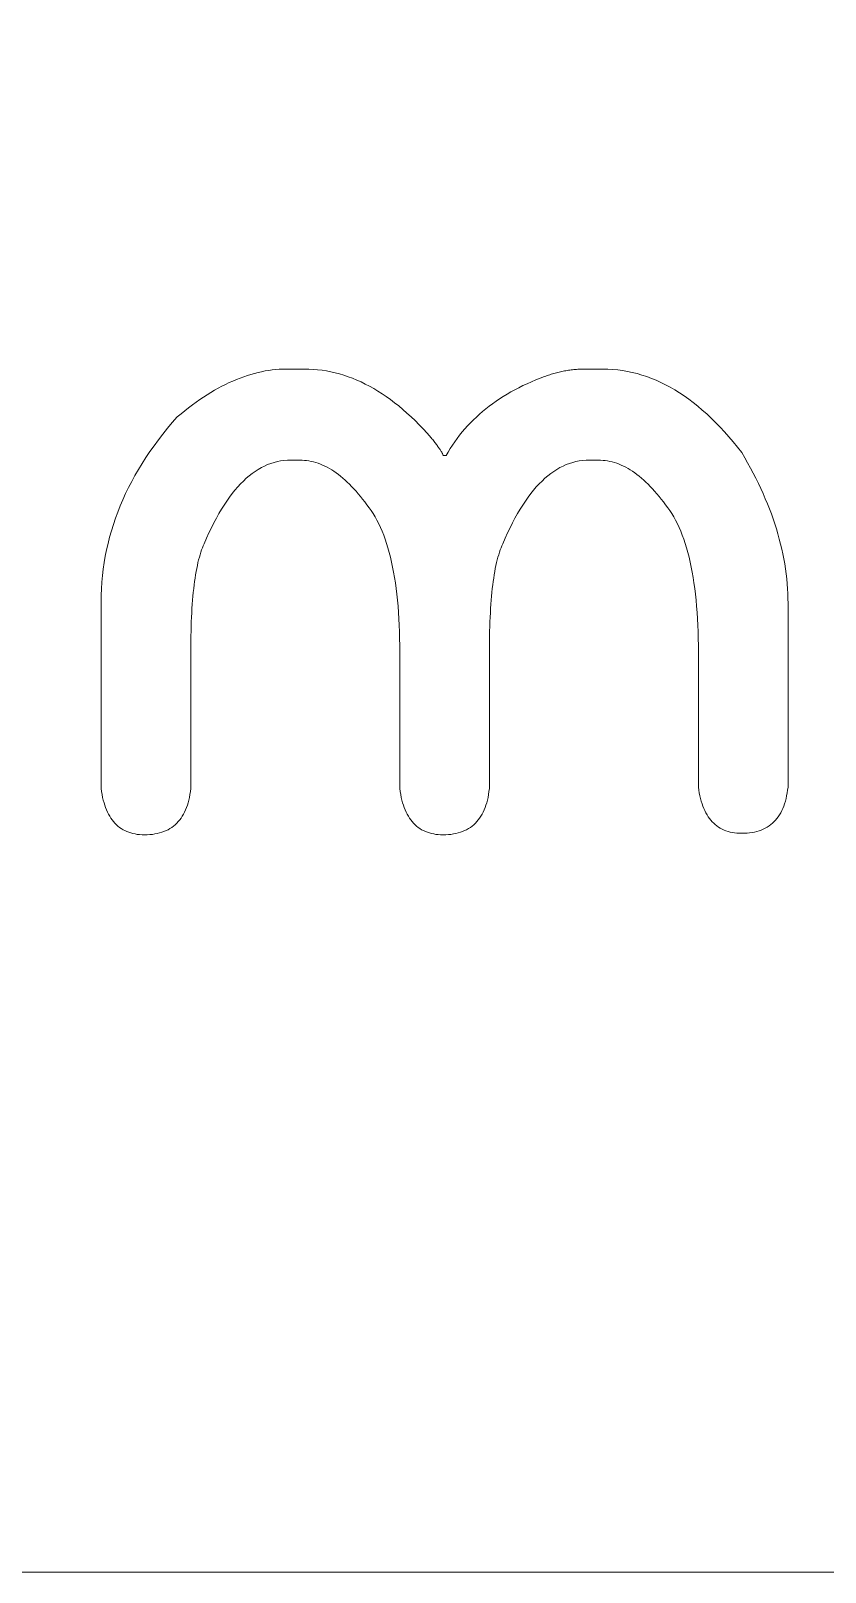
# Model space of a CAD drawing. Header units: metres. Extents: x -2538 to 7610, y -1082 to -498.
# Drawn here: x 2362.71 to 2377.25, y -1081.87 to -1053.64 of the extents above; entities that cross this region are included whole.
import ezdxf

# ---------------------------------------------------------------- set-up
doc = ezdxf.new("R2010")
doc.units = ezdxf.units.M
doc.linetypes.add('AUSGEZOGEN', pattern=[0])
doc.layers.add('Standard', color=7, linetype='AUSGEZOGEN', lineweight=25)

msp = doc.modelspace()

# ---------------------------------------------------------------- linework, layer by layer
at = {"layer": 'Standard', "color": 7, "linetype": 'AUSGEZOGEN', "lineweight": 13}
for points in [[(1908.207, -1081.873), (2470.207, -1081.873), (2470.207, -519.873), (1908.207, -519.873), (1908.207, -1081.873)], [(2367.385, -1059.836), (2367.386, -1059.836), (2367.389, -1059.836), (2367.394, -1059.836), (2367.401, -1059.836), (2367.41, -1059.836), (2367.419, -1059.836), (2367.431, -1059.836), (2367.443, -1059.836), (2367.456, -1059.836), (2367.47, -1059.836), (2367.485, -1059.836), (2367.501, -1059.836), (2367.517, -1059.836), (2367.533, -1059.836), (2367.549, -1059.836), (2367.566, -1059.836), (2367.582, -1059.836), (2367.598, -1059.836), (2367.613, -1059.836), (2367.628, -1059.836), (2367.643, -1059.836), (2367.656, -1059.836), (2367.668, -1059.836), (2367.679, -1059.836), (2367.689, -1059.836), (2367.697, -1059.836), (2367.704, -1059.836), (2367.709, -1059.836), (2367.712, -1059.836), (2367.713, -1059.836), (2367.795, -1059.837), (2367.877, -1059.842), (2367.958, -1059.849), (2368.039, -1059.858), (2368.12, -1059.871), (2368.2, -1059.886), (2368.28, -1059.904), (2368.36, -1059.925), (2368.439, -1059.949), (2368.519, -1059.976), (2368.597, -1060.005), (2368.676, -1060.037), (2368.754, -1060.072), (2368.832, -1060.11), (2368.91, -1060.15), (2368.987, -1060.194), (2369.064, -1060.24), (2369.141, -1060.289), (2369.217, -1060.341), (2369.293, -1060.395), (2369.369, -1060.452), (2369.445, -1060.512), (2369.52, -1060.575), (2369.595, -1060.641), (2369.669, -1060.71), (2369.744, -1060.781), (2369.818, -1060.855), (2369.891, -1060.932), (2369.965, -1061.011), (2370.038, -1061.094), (2370.052, -1061.112), (2370.066, -1061.129), (2370.079, -1061.146), (2370.092, -1061.163), (2370.105, -1061.179), (2370.116, -1061.194), (2370.128, -1061.209), (2370.139, -1061.224), (2370.149, -1061.238), (2370.159, -1061.252), (2370.169, -1061.265), (2370.178, -1061.277), (2370.186, -1061.29), (2370.194, -1061.301), (2370.202, -1061.312), (2370.209, -1061.323), (2370.215, -1061.333), (2370.221, -1061.343), (2370.227, -1061.352), (2370.232, -1061.361), (2370.237, -1061.369), (2370.241, -1061.377), (2370.244, -1061.384), (2370.248, -1061.391), (2370.25, -1061.398), (2370.252, -1061.403), (2370.254, -1061.409), (2370.255, -1061.414), (2370.256, -1061.418), (2370.256, -1061.422), (2370.257, -1061.422), (2370.257, -1061.422), (2370.258, -1061.422), (2370.259, -1061.422), (2370.26, -1061.422), (2370.262, -1061.422), (2370.264, -1061.422), (2370.266, -1061.422), (2370.268, -1061.422), (2370.271, -1061.422), (2370.273, -1061.422), (2370.276, -1061.422), (2370.278, -1061.422), (2370.281, -1061.422), (2370.284, -1061.422), (2370.286, -1061.422), (2370.289, -1061.422), (2370.292, -1061.422), (2370.294, -1061.422), (2370.297, -1061.422), (2370.299, -1061.422), (2370.301, -1061.422), (2370.304, -1061.422), (2370.305, -1061.422), (2370.307, -1061.422), (2370.308, -1061.422), (2370.31, -1061.422), (2370.31, -1061.422), (2370.311, -1061.422), (2370.311, -1061.422), (2370.349, -1061.356), (2370.388, -1061.292), (2370.429, -1061.229), (2370.471, -1061.167), (2370.515, -1061.106), (2370.56, -1061.047), (2370.607, -1060.988), (2370.656, -1060.931), (2370.706, -1060.875), (2370.758, -1060.82), (2370.811, -1060.767), (2370.866, -1060.714), (2370.922, -1060.663), (2370.98, -1060.613), (2371.039, -1060.564), (2371.1, -1060.516), (2371.163, -1060.47), (2371.227, -1060.424), (2371.292, -1060.38), (2371.359, -1060.337), (2371.428, -1060.295), (2371.498, -1060.255), (2371.57, -1060.215), (2371.643, -1060.177), (2371.718, -1060.14), (2371.795, -1060.104), (2371.873, -1060.07), (2371.952, -1060.036), (2372.033, -1060.004), (2372.116, -1059.973), (2372.139, -1059.964), (2372.163, -1059.955), (2372.187, -1059.947), (2372.211, -1059.939), (2372.235, -1059.931), (2372.259, -1059.923), (2372.283, -1059.916), (2372.307, -1059.909), (2372.331, -1059.903), (2372.356, -1059.897), (2372.38, -1059.891), (2372.404, -1059.885), (2372.429, -1059.88), (2372.453, -1059.875), (2372.478, -1059.87), (2372.503, -1059.866), (2372.527, -1059.862), (2372.552, -1059.858), (2372.577, -1059.854), (2372.602, -1059.851), (2372.627, -1059.848), (2372.652, -1059.846), (2372.677, -1059.843), (2372.702, -1059.841), (2372.727, -1059.84), (2372.752, -1059.838), (2372.778, -1059.837), (2372.803, -1059.837), (2372.829, -1059.836), (2372.854, -1059.836), (2372.855, -1059.836), (2372.858, -1059.836), (2372.863, -1059.836), (2372.87, -1059.836), (2372.878, -1059.836), (2372.888, -1059.836), (2372.899, -1059.836), (2372.912, -1059.836), (2372.925, -1059.836), (2372.939, -1059.836), (2372.954, -1059.836), (2372.97, -1059.836), (2372.985, -1059.836), (2373.002, -1059.836), (2373.018, -1059.836), (2373.034, -1059.836), (2373.051, -1059.836), (2373.067, -1059.836), (2373.082, -1059.836), (2373.097, -1059.836), (2373.111, -1059.836), (2373.125, -1059.836), (2373.137, -1059.836), (2373.148, -1059.836), (2373.158, -1059.836), (2373.166, -1059.836), (2373.173, -1059.836), (2373.178, -1059.836), (2373.181, -1059.836), (2373.182, -1059.836), (2373.273, -1059.838), (2373.364, -1059.843), (2373.454, -1059.851), (2373.543, -1059.863), (2373.633, -1059.878), (2373.721, -1059.897), (2373.81, -1059.919), (2373.898, -1059.945), (2373.985, -1059.974), (2374.072, -1060.006), (2374.159, -1060.042), (2374.245, -1060.081), (2374.331, -1060.123), (2374.417, -1060.169), (2374.502, -1060.219), (2374.586, -1060.271), (2374.67, -1060.328), (2374.754, -1060.387), (2374.837, -1060.45), (2374.92, -1060.516), (2375.003, -1060.586), (2375.085, -1060.659), (2375.166, -1060.736), (2375.247, -1060.816), (2375.328, -1060.899), (2375.408, -1060.986), (2375.488, -1061.076), (2375.568, -1061.17), (2375.647, -1061.267), (2375.725, -1061.367), (2375.781, -1061.461), (2375.834, -1061.556), (2375.886, -1061.65), (2375.936, -1061.743), (2375.984, -1061.837), (2376.03, -1061.93), (2376.074, -1062.024), (2376.117, -1062.117), (2376.157, -1062.21), (2376.196, -1062.303), (2376.233, -1062.396), (2376.268, -1062.488), (2376.301, -1062.581), (2376.332, -1062.673), (2376.361, -1062.765), (2376.388, -1062.857), (2376.414, -1062.949), (2376.437, -1063.041), (2376.459, -1063.132), (2376.479, -1063.223), (2376.496, -1063.315), (2376.512, -1063.406), (2376.527, -1063.497), (2376.539, -1063.587), (2376.549, -1063.678), (2376.558, -1063.769), (2376.564, -1063.859), (2376.569, -1063.949), (2376.572, -1064.039), (2376.573, -1064.129), (2376.573, -1064.14), (2376.573, -1064.172), (2376.573, -1064.223), (2376.573, -1064.292), (2376.573, -1064.378), (2376.573, -1064.479), (2376.573, -1064.593), (2376.573, -1064.719), (2376.573, -1064.855), (2376.573, -1065.001), (2376.573, -1065.154), (2376.573, -1065.313), (2376.573, -1065.476), (2376.573, -1065.643), (2376.573, -1065.811), (2376.573, -1065.978), (2376.573, -1066.145), (2376.573, -1066.308), (2376.573, -1066.467), (2376.573, -1066.62), (2376.573, -1066.766), (2376.573, -1066.902), (2376.573, -1067.028), (2376.573, -1067.142), (2376.573, -1067.243), (2376.573, -1067.329), (2376.573, -1067.398), (2376.573, -1067.449), (2376.573, -1067.481), (2376.573, -1067.492), (2376.566, -1067.548), (2376.558, -1067.601), (2376.548, -1067.653), (2376.537, -1067.703), (2376.525, -1067.751), (2376.51, -1067.797), (2376.495, -1067.842), (2376.478, -1067.884), (2376.459, -1067.924), (2376.439, -1067.963), (2376.418, -1068), (2376.395, -1068.035), (2376.37, -1068.068), (2376.344, -1068.099), (2376.316, -1068.128), (2376.287, -1068.155), (2376.257, -1068.181), (2376.225, -1068.204), (2376.192, -1068.226), (2376.157, -1068.246), (2376.12, -1068.264), (2376.082, -1068.28), (2376.043, -1068.294), (2376.002, -1068.306), (2375.959, -1068.316), (2375.916, -1068.325), (2375.87, -1068.331), (2375.823, -1068.336), (2375.775, -1068.339), (2375.725, -1068.34), (2375.68, -1068.339), (2375.637, -1068.336), (2375.594, -1068.331), (2375.553, -1068.325), (2375.513, -1068.316), (2375.475, -1068.306), (2375.437, -1068.294), (2375.401, -1068.28), (2375.367, -1068.264), (2375.333, -1068.246), (2375.301, -1068.226), (2375.27, -1068.204), (2375.241, -1068.181), (2375.212, -1068.155), (2375.185, -1068.128), (2375.159, -1068.099), (2375.135, -1068.068), (2375.112, -1068.035), (2375.09, -1068), (2375.069, -1067.963), (2375.049, -1067.924), (2375.031, -1067.884), (2375.014, -1067.842), (2374.999, -1067.797), (2374.985, -1067.751), (2374.971, -1067.703), (2374.96, -1067.653), (2374.949, -1067.601), (2374.94, -1067.548), (2374.932, -1067.492), (2374.932, -1067.484), (2374.932, -1067.461), (2374.932, -1067.423), (2374.932, -1067.373), (2374.932, -1067.31), (2374.932, -1067.236), (2374.932, -1067.153), (2374.932, -1067.061), (2374.932, -1066.961), (2374.932, -1066.854), (2374.932, -1066.742), (2374.932, -1066.626), (2374.932, -1066.506), (2374.932, -1066.385), (2374.932, -1066.262), (2374.932, -1066.139), (2374.932, -1066.017), (2374.932, -1065.898), (2374.932, -1065.781), (2374.932, -1065.669), (2374.932, -1065.563), (2374.932, -1065.463), (2374.932, -1065.371), (2374.932, -1065.287), (2374.932, -1065.214), (2374.932, -1065.151), (2374.932, -1065.1), (2374.932, -1065.063), (2374.932, -1065.039), (2374.932, -1065.031), (2374.931, -1064.901), (2374.929, -1064.774), (2374.926, -1064.65), (2374.921, -1064.528), (2374.915, -1064.409), (2374.908, -1064.293), (2374.899, -1064.18), (2374.889, -1064.069), (2374.878, -1063.961), (2374.865, -1063.856), (2374.851, -1063.753), (2374.836, -1063.653), (2374.819, -1063.556), (2374.801, -1063.462), (2374.782, -1063.37), (2374.761, -1063.281), (2374.739, -1063.195), (2374.716, -1063.112), (2374.691, -1063.031), (2374.665, -1062.953), (2374.637, -1062.878), (2374.609, -1062.806), (2374.579, -1062.736), (2374.547, -1062.669), (2374.514, -1062.605), (2374.48, -1062.543), (2374.445, -1062.484), (2374.408, -1062.428), (2374.37, -1062.375), (2374.331, -1062.324), (2374.291, -1062.27), (2374.251, -1062.219), (2374.211, -1062.168), (2374.171, -1062.12), (2374.131, -1062.074), (2374.091, -1062.029), (2374.051, -1061.986), (2374.01, -1061.945), (2373.97, -1061.906), (2373.93, -1061.869), (2373.889, -1061.833), (2373.848, -1061.799), (2373.807, -1061.767), (2373.767, -1061.737), (2373.726, -1061.709), (2373.685, -1061.683), (2373.643, -1061.658), (2373.602, -1061.635), (2373.561, -1061.614), (2373.519, -1061.595), (2373.478, -1061.578), (2373.436, -1061.562), (2373.395, -1061.549), (2373.353, -1061.537), (2373.311, -1061.527), (2373.269, -1061.519), (2373.227, -1061.512), (2373.185, -1061.508), (2373.142, -1061.505), (2373.1, -1061.504), (2373.1, -1061.504), (2373.098, -1061.504), (2373.096, -1061.504), (2373.092, -1061.504), (2373.088, -1061.504), (2373.083, -1061.504), (2373.077, -1061.504), (2373.071, -1061.504), (2373.065, -1061.504), (2373.058, -1061.504), (2373.05, -1061.504), (2373.042, -1061.504), (2373.034, -1061.504), (2373.026, -1061.504), (2373.018, -1061.504), (2373.01, -1061.504), (2373.002, -1061.504), (2372.994, -1061.504), (2372.986, -1061.504), (2372.979, -1061.504), (2372.971, -1061.504), (2372.965, -1061.504), (2372.959, -1061.504), (2372.953, -1061.504), (2372.948, -1061.504), (2372.944, -1061.504), (2372.941, -1061.504), (2372.938, -1061.504), (2372.937, -1061.504), (2372.936, -1061.504), (2372.874, -1061.506), (2372.812, -1061.511), (2372.75, -1061.519), (2372.69, -1061.531), (2372.63, -1061.546), (2372.571, -1061.565), (2372.512, -1061.587), (2372.454, -1061.613), (2372.397, -1061.642), (2372.341, -1061.674), (2372.285, -1061.71), (2372.229, -1061.749), (2372.175, -1061.791), (2372.121, -1061.837), (2372.068, -1061.887), (2372.015, -1061.939), (2371.963, -1061.996), (2371.912, -1062.055), (2371.862, -1062.118), (2371.812, -1062.184), (2371.763, -1062.254), (2371.714, -1062.327), (2371.666, -1062.404), (2371.619, -1062.484), (2371.573, -1062.567), (2371.527, -1062.654), (2371.482, -1062.744), (2371.437, -1062.838), (2371.393, -1062.935), (2371.35, -1063.035), (2371.334, -1063.071), (2371.318, -1063.109), (2371.303, -1063.15), (2371.289, -1063.192), (2371.275, -1063.236), (2371.262, -1063.282), (2371.249, -1063.331), (2371.236, -1063.381), (2371.225, -1063.434), (2371.213, -1063.488), (2371.203, -1063.544), (2371.193, -1063.603), (2371.183, -1063.664), (2371.174, -1063.726), (2371.166, -1063.791), (2371.158, -1063.857), (2371.15, -1063.926), (2371.143, -1063.997), (2371.137, -1064.069), (2371.131, -1064.144), (2371.126, -1064.221), (2371.122, -1064.3), (2371.117, -1064.381), (2371.114, -1064.464), (2371.111, -1064.549), (2371.108, -1064.636), (2371.106, -1064.725), (2371.105, -1064.816), (2371.104, -1064.909), (2371.104, -1065.004), (2371.104, -1065.012), (2371.104, -1065.036), (2371.104, -1065.074), (2371.104, -1065.126), (2371.104, -1065.19), (2371.104, -1065.266), (2371.104, -1065.351), (2371.104, -1065.445), (2371.104, -1065.547), (2371.104, -1065.656), (2371.104, -1065.771), (2371.104, -1065.889), (2371.104, -1066.012), (2371.104, -1066.136), (2371.104, -1066.262), (2371.104, -1066.387), (2371.104, -1066.512), (2371.104, -1066.634), (2371.104, -1066.753), (2371.104, -1066.867), (2371.104, -1066.976), (2371.104, -1067.078), (2371.104, -1067.173), (2371.104, -1067.258), (2371.104, -1067.333), (2371.104, -1067.397), (2371.104, -1067.449), (2371.104, -1067.488), (2371.104, -1067.511), (2371.104, -1067.52), (2371.097, -1067.575), (2371.089, -1067.629), (2371.08, -1067.681), (2371.068, -1067.73), (2371.056, -1067.779), (2371.042, -1067.825), (2371.026, -1067.869), (2371.009, -1067.911), (2370.99, -1067.952), (2370.97, -1067.99), (2370.949, -1068.027), (2370.926, -1068.062), (2370.901, -1068.095), (2370.875, -1068.126), (2370.848, -1068.155), (2370.819, -1068.183), (2370.788, -1068.208), (2370.756, -1068.232), (2370.723, -1068.253), (2370.688, -1068.273), (2370.651, -1068.291), (2370.613, -1068.307), (2370.574, -1068.321), (2370.533, -1068.333), (2370.491, -1068.344), (2370.447, -1068.352), (2370.401, -1068.359), (2370.355, -1068.363), (2370.306, -1068.366), (2370.256, -1068.367), (2370.211, -1068.366), (2370.168, -1068.363), (2370.125, -1068.359), (2370.084, -1068.352), (2370.045, -1068.344), (2370.006, -1068.333), (2369.969, -1068.321), (2369.933, -1068.307), (2369.898, -1068.291), (2369.864, -1068.273), (2369.832, -1068.253), (2369.801, -1068.232), (2369.772, -1068.208), (2369.743, -1068.183), (2369.716, -1068.155), (2369.691, -1068.126), (2369.666, -1068.095), (2369.643, -1068.062), (2369.621, -1068.027), (2369.6, -1067.99), (2369.581, -1067.952), (2369.563, -1067.911), (2369.546, -1067.869), (2369.53, -1067.825), (2369.516, -1067.779), (2369.503, -1067.73), (2369.491, -1067.681), (2369.481, -1067.629), (2369.471, -1067.575), (2369.463, -1067.52), (2369.463, -1067.511), (2369.463, -1067.488), (2369.463, -1067.45), (2369.463, -1067.399), (2369.463, -1067.335), (2369.463, -1067.261), (2369.463, -1067.176), (2369.463, -1067.083), (2369.463, -1066.982), (2369.463, -1066.874), (2369.463, -1066.761), (2369.463, -1066.644), (2369.463, -1066.523), (2369.463, -1066.4), (2369.463, -1066.275), (2369.463, -1066.151), (2369.463, -1066.028), (2369.463, -1065.907), (2369.463, -1065.79), (2369.463, -1065.676), (2369.463, -1065.569), (2369.463, -1065.468), (2369.463, -1065.374), (2369.463, -1065.29), (2369.463, -1065.216), (2369.463, -1065.152), (2369.463, -1065.101), (2369.463, -1065.063), (2369.463, -1065.039), (2369.463, -1065.031), (2369.463, -1064.901), (2369.461, -1064.774), (2369.457, -1064.65), (2369.453, -1064.528), (2369.447, -1064.409), (2369.439, -1064.293), (2369.431, -1064.18), (2369.421, -1064.069), (2369.409, -1063.961), (2369.397, -1063.856), (2369.382, -1063.753), (2369.367, -1063.653), (2369.35, -1063.556), (2369.332, -1063.462), (2369.313, -1063.37), (2369.292, -1063.281), (2369.27, -1063.195), (2369.247, -1063.112), (2369.222, -1063.031), (2369.196, -1062.953), (2369.169, -1062.878), (2369.14, -1062.806), (2369.11, -1062.736), (2369.078, -1062.669), (2369.046, -1062.605), (2369.012, -1062.543), (2368.976, -1062.484), (2368.939, -1062.428), (2368.901, -1062.375), (2368.862, -1062.324), (2368.822, -1062.27), (2368.782, -1062.219), (2368.742, -1062.168), (2368.703, -1062.12), (2368.662, -1062.074), (2368.622, -1062.029), (2368.582, -1061.986), (2368.542, -1061.945), (2368.501, -1061.906), (2368.461, -1061.869), (2368.42, -1061.833), (2368.379, -1061.799), (2368.339, -1061.767), (2368.298, -1061.737), (2368.257, -1061.709), (2368.216, -1061.683), (2368.175, -1061.658), (2368.133, -1061.635), (2368.092, -1061.614), (2368.051, -1061.595), (2368.009, -1061.578), (2367.968, -1061.562), (2367.926, -1061.549), (2367.884, -1061.537), (2367.842, -1061.527), (2367.8, -1061.519), (2367.758, -1061.512), (2367.716, -1061.508), (2367.674, -1061.505), (2367.631, -1061.504), (2367.631, -1061.504), (2367.629, -1061.504), (2367.627, -1061.504), (2367.623, -1061.504), (2367.619, -1061.504), (2367.614, -1061.504), (2367.609, -1061.504), (2367.603, -1061.504), (2367.596, -1061.504), (2367.589, -1061.504), (2367.581, -1061.504), (2367.574, -1061.504), (2367.566, -1061.504), (2367.558, -1061.504), (2367.549, -1061.504), (2367.541, -1061.504), (2367.533, -1061.504), (2367.525, -1061.504), (2367.517, -1061.504), (2367.51, -1061.504), (2367.503, -1061.504), (2367.496, -1061.504), (2367.49, -1061.504), (2367.484, -1061.504), (2367.479, -1061.504), (2367.475, -1061.504), (2367.472, -1061.504), (2367.469, -1061.504), (2367.468, -1061.504), (2367.467, -1061.504), (2367.405, -1061.506), (2367.343, -1061.511), (2367.282, -1061.519), (2367.221, -1061.531), (2367.161, -1061.546), (2367.102, -1061.565), (2367.043, -1061.587), (2366.986, -1061.613), (2366.928, -1061.642), (2366.872, -1061.674), (2366.816, -1061.71), (2366.761, -1061.749), (2366.706, -1061.791), (2366.652, -1061.837), (2366.599, -1061.887), (2366.547, -1061.939), (2366.495, -1061.996), (2366.443, -1062.055), (2366.393, -1062.118), (2366.343, -1062.184), (2366.294, -1062.254), (2366.245, -1062.327), (2366.198, -1062.404), (2366.15, -1062.484), (2366.104, -1062.567), (2366.058, -1062.654), (2366.013, -1062.744), (2365.968, -1062.838), (2365.925, -1062.935), (2365.881, -1063.035), (2365.865, -1063.071), (2365.85, -1063.109), (2365.835, -1063.15), (2365.82, -1063.192), (2365.806, -1063.236), (2365.793, -1063.282), (2365.78, -1063.331), (2365.768, -1063.381), (2365.756, -1063.434), (2365.745, -1063.488), (2365.734, -1063.544), (2365.724, -1063.603), (2365.714, -1063.664), (2365.705, -1063.726), (2365.697, -1063.791), (2365.689, -1063.857), (2365.681, -1063.926), (2365.675, -1063.997), (2365.668, -1064.069), (2365.663, -1064.144), (2365.657, -1064.221), (2365.653, -1064.3), (2365.649, -1064.381), (2365.645, -1064.464), (2365.642, -1064.549), (2365.64, -1064.636), (2365.638, -1064.725), (2365.636, -1064.816), (2365.636, -1064.909), (2365.635, -1065.004), (2365.635, -1065.012), (2365.635, -1065.036), (2365.635, -1065.074), (2365.635, -1065.126), (2365.635, -1065.19), (2365.635, -1065.266), (2365.635, -1065.351), (2365.635, -1065.445), (2365.635, -1065.547), (2365.635, -1065.656), (2365.635, -1065.771), (2365.635, -1065.889), (2365.635, -1066.012), (2365.635, -1066.136), (2365.635, -1066.262), (2365.635, -1066.387), (2365.635, -1066.512), (2365.635, -1066.634), (2365.635, -1066.753), (2365.635, -1066.867), (2365.635, -1066.976), (2365.635, -1067.078), (2365.635, -1067.173), (2365.635, -1067.258), (2365.635, -1067.333), (2365.635, -1067.397), (2365.635, -1067.449), (2365.635, -1067.488), (2365.635, -1067.511), (2365.635, -1067.52), (2365.629, -1067.575), (2365.62, -1067.629), (2365.611, -1067.681), (2365.6, -1067.73), (2365.587, -1067.779), (2365.573, -1067.825), (2365.557, -1067.869), (2365.54, -1067.911), (2365.522, -1067.952), (2365.502, -1067.99), (2365.48, -1068.027), (2365.457, -1068.062), (2365.433, -1068.095), (2365.407, -1068.126), (2365.379, -1068.155), (2365.35, -1068.183), (2365.319, -1068.208), (2365.288, -1068.232), (2365.254, -1068.253), (2365.219, -1068.273), (2365.183, -1068.291), (2365.145, -1068.307), (2365.105, -1068.321), (2365.064, -1068.333), (2365.022, -1068.344), (2364.978, -1068.352), (2364.933, -1068.359), (2364.886, -1068.363), (2364.837, -1068.366), (2364.788, -1068.367), (2364.743, -1068.366), (2364.699, -1068.363), (2364.657, -1068.359), (2364.616, -1068.352), (2364.576, -1068.344), (2364.537, -1068.333), (2364.5, -1068.321), (2364.464, -1068.307), (2364.429, -1068.291), (2364.396, -1068.273), (2364.364, -1068.253), (2364.333, -1068.232), (2364.303, -1068.208), (2364.275, -1068.183), (2364.248, -1068.155), (2364.222, -1068.126), (2364.197, -1068.095), (2364.174, -1068.062), (2364.152, -1068.027), (2364.131, -1067.99), (2364.112, -1067.952), (2364.094, -1067.911), (2364.077, -1067.869), (2364.061, -1067.825), (2364.047, -1067.779), (2364.034, -1067.73), (2364.022, -1067.681), (2364.012, -1067.629), (2364.003, -1067.575), (2363.995, -1067.52), (2363.995, -1067.508), (2363.995, -1067.476), (2363.995, -1067.424), (2363.995, -1067.353), (2363.995, -1067.266), (2363.995, -1067.164), (2363.995, -1067.048), (2363.995, -1066.92), (2363.995, -1066.781), (2363.995, -1066.633), (2363.995, -1066.478), (2363.995, -1066.316), (2363.995, -1066.15), (2363.995, -1065.981), (2363.995, -1065.811), (2363.995, -1065.64), (2363.995, -1065.471), (2363.995, -1065.305), (2363.995, -1065.143), (2363.995, -1064.988), (2363.995, -1064.84), (2363.995, -1064.701), (2363.995, -1064.573), (2363.995, -1064.457), (2363.995, -1064.355), (2363.995, -1064.268), (2363.995, -1064.197), (2363.995, -1064.145), (2363.995, -1064.113), (2363.995, -1064.102), (2363.996, -1063.98), (2364.001, -1063.859), (2364.009, -1063.739), (2364.019, -1063.619), (2364.033, -1063.5), (2364.05, -1063.382), (2364.071, -1063.264), (2364.094, -1063.147), (2364.12, -1063.03), (2364.15, -1062.914), (2364.182, -1062.798), (2364.218, -1062.683), (2364.257, -1062.568), (2364.298, -1062.455), (2364.343, -1062.341), (2364.391, -1062.229), (2364.442, -1062.116), (2364.497, -1062.005), (2364.554, -1061.894), (2364.614, -1061.783), (2364.678, -1061.674), (2364.745, -1061.564), (2364.814, -1061.456), (2364.887, -1061.347), (2364.963, -1061.24), (2365.042, -1061.133), (2365.124, -1061.027), (2365.209, -1060.921), (2365.298, -1060.816), (2365.389, -1060.711), (2365.458, -1060.654), (2365.527, -1060.598), (2365.596, -1060.545), (2365.665, -1060.493), (2365.733, -1060.444), (2365.802, -1060.396), (2365.87, -1060.35), (2365.938, -1060.306), (2366.005, -1060.265), (2366.073, -1060.225), (2366.14, -1060.187), (2366.207, -1060.151), (2366.274, -1060.117), (2366.341, -1060.085), (2366.408, -1060.055), (2366.474, -1060.026), (2366.54, -1060), (2366.607, -1059.976), (2366.672, -1059.954), (2366.738, -1059.933), (2366.804, -1059.915), (2366.869, -1059.898), (2366.934, -1059.884), (2366.999, -1059.871), (2367.064, -1059.86), (2367.129, -1059.852), (2367.193, -1059.845), (2367.257, -1059.84), (2367.321, -1059.837), (2367.385, -1059.836)]]:
    msp.add_lwpolyline(points, close=True, dxfattribs=at)

doc.saveas('drawing.dxf')
